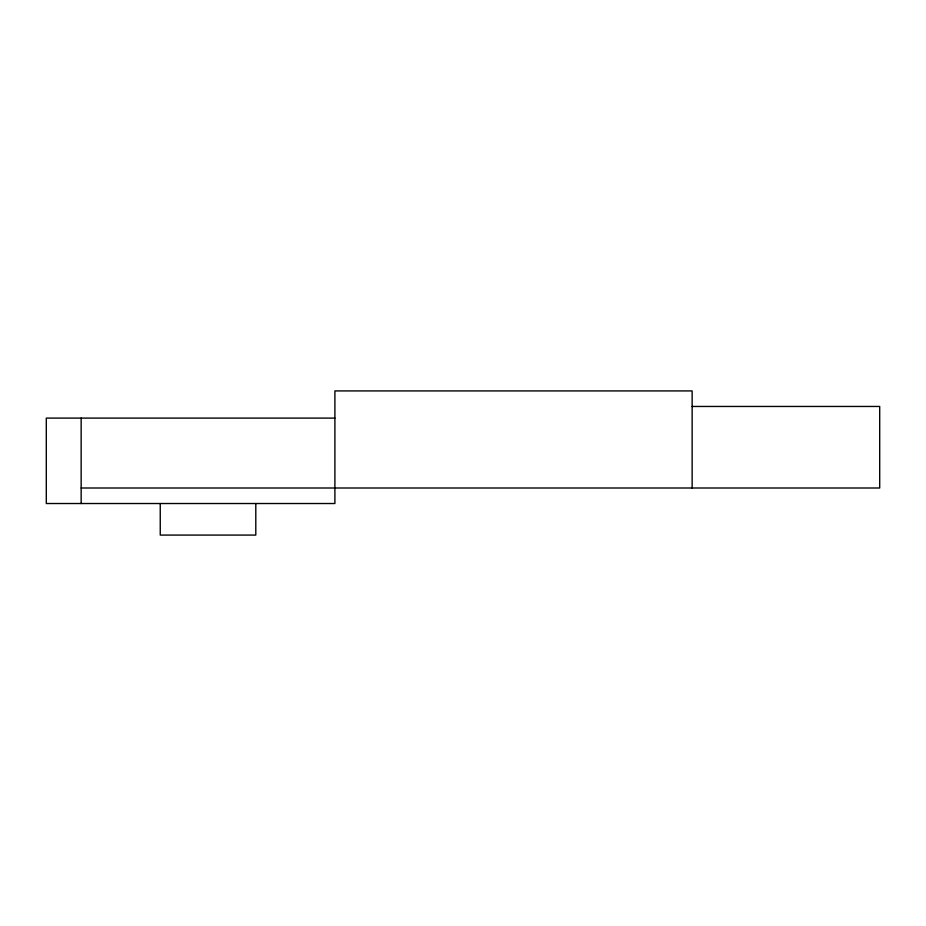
<?xml version="1.0" encoding="UTF-8"?>
<svg xmlns="http://www.w3.org/2000/svg" width="926" height="926" viewBox="0 0 926 926"><rect width="100%" height="100%" fill="white"/><g stroke="black" fill="none" stroke-linecap="round" stroke-linejoin="round"><path stroke-width="1.39" d="M692.139 406.456L879.7 406.456L879.7 488.002L81.152 488.002M334.899 418.101L46.3 418.101L46.3 503.524L334.899 503.524L334.899 390.922L692.139 390.922L692.139 488.002M255.796 503.524L255.796 535.078L160.244 535.078L160.244 503.524M81.152 418.101L81.152 503.524"/></g></svg>
